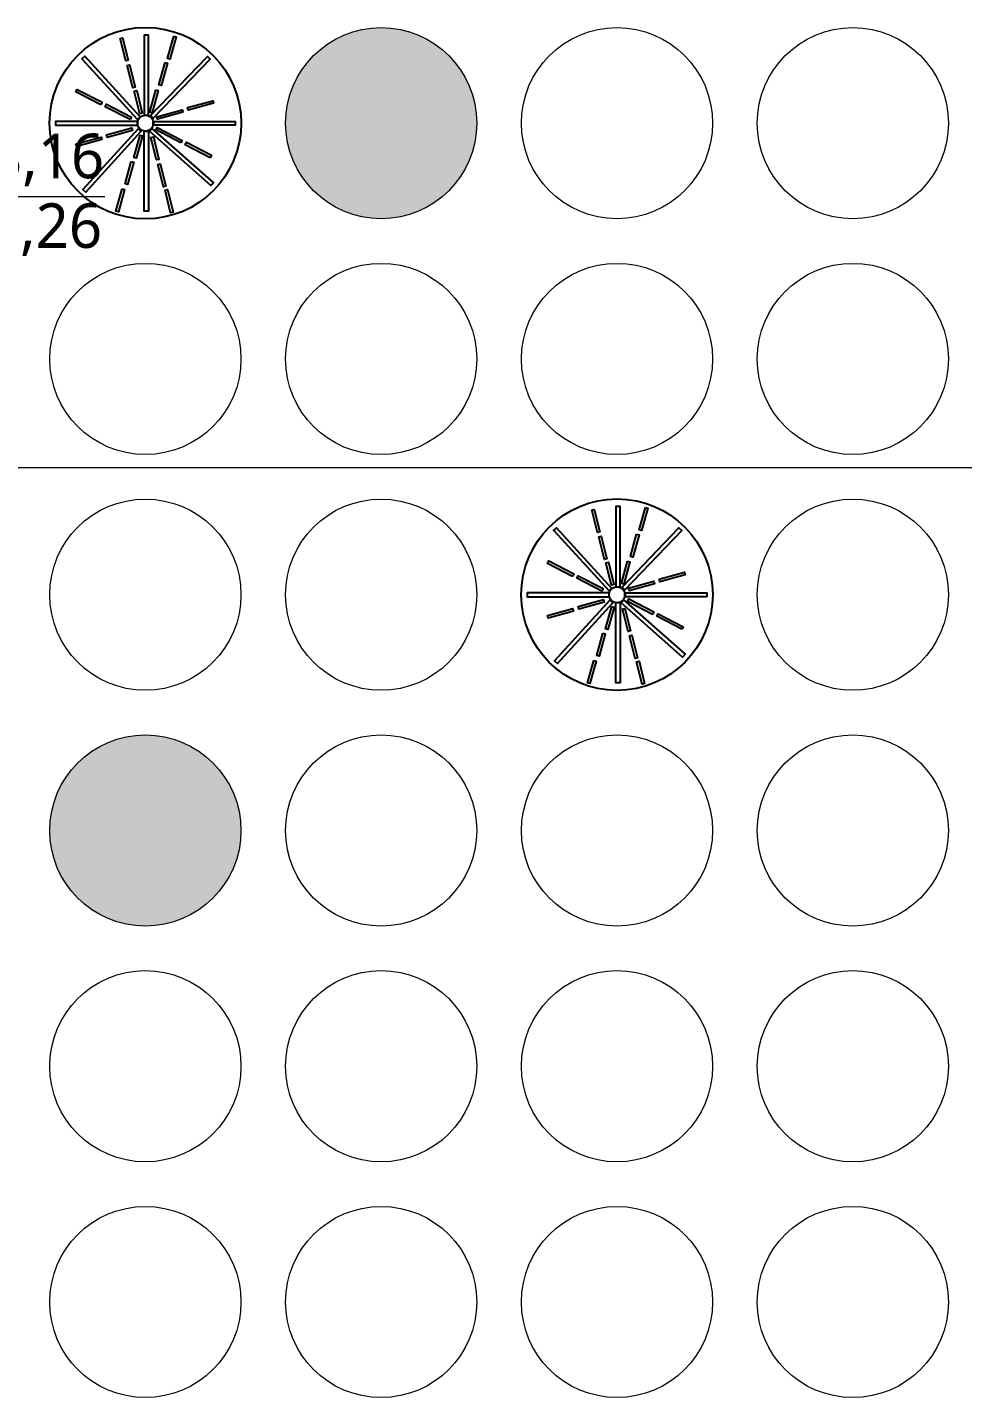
# Model space of a CAD drawing. Header units: millimetres. Extents: x 809 to 8159, y 33 to 4533.
# Drawn here: x 5697.3 to 5990.7, y 2030.9 to 2460.9 of the extents above; entities that cross this region are included whole.
import ezdxf

# ---------------------------------------------------------------- set-up
doc = ezdxf.new("R2010")
doc.units = ezdxf.units.MM
doc.layers.add('03 MENFEZ', color=3, linetype='Continuous')
for name, color, linetype, lineweight in [('AHŞAP KONFERANS SALONU TAVAN', 6, 'Continuous', 0), ('AYDINLATMA', 61, 'Continuous', 0), ('cevre kotlar', 6, 'Continuous', 0), ('MERDIVEN', 4, 'Continuous', 0)]:
    doc.layers.add(name, color=color, linetype=linetype, lineweight=lineweight)
doc.styles.get("Standard").update_dxf_attribs({"font": 'arial.ttf'})

# ---------------------------------------------------------------- blocks, each defined once
blk = doc.blocks.new('RTHRTHRTRTHRHRTH')
at = {"layer": 'AHŞAP KONFERANS SALONU TAVAN'}
for centre in [(40289.25, -6176.73), (40363.25, -6176.73), (40141.25, -6250.73), (40215.25, -6250.73), (40289.25, -6250.73), (40363.25, -6250.73), (40141.25, -6324.73), (40215.25, -6324.73), (40363.25, -6324.73), (40215.25, -6398.73), (40289.25, -6398.73), (40363.25, -6398.73), (40141.25, -6472.73), (40215.25, -6472.73), (40289.25, -6472.73), (40363.25, -6472.73), (40141.25, -6546.73), (40215.25, -6546.73), (40289.25, -6546.73), (40363.25, -6546.73)]:
    blk.add_circle(centre, 30, dxfattribs=at)
blk = doc.blocks.new('errrgregyttyjtj')
at = {"layer": '03 MENFEZ'}
for points in [[(38853.42, -2611.53), (38854.17, -2611.34), (38855.94, -2618.41), (38855.19, -2618.59)], [(38860.88, -2635.67), (38862.29, -2635.67), (38862.29, -2610.47), (38860.88, -2610.47)], [(38870.2, -2610.8), (38870.95, -2611.01), (38868.99, -2618.02), (38868.24, -2617.81)], [(38859.68, -2636.14), (38842.3, -2617.11), (38841.41, -2617.92), (38858.79, -2636.96)], [(38862.88, -2635.76), (38880.75, -2617.19), (38881.62, -2618.03), (38863.75, -2636.6)], [(38855.57, -2619.98), (38856.31, -2619.79), (38858.08, -2626.86), (38857.33, -2627.04)], [(38867.46, -2619.12), (38868.21, -2619.33), (38866.25, -2626.34), (38865.5, -2626.13)], [(38847.33, -2632.37), (38839.5, -2628.31), (38839.92, -2627.52), (38847.74, -2631.57)], [(38857.83, -2628.09), (38858.58, -2627.9), (38860.34, -2634.96), (38859.59, -2635.15)], [(38864.62, -2627.65), (38865.36, -2627.86), (38863.4, -2634.87), (38862.66, -2634.66)], [(38874.55, -2633.25), (38882.44, -2631.07), (38882.66, -2631.88), (38874.77, -2634.05)], [(38856.52, -2637.02), (38848.7, -2632.97), (38849.11, -2632.17), (38856.93, -2636.23)], [(38864.93, -2636.1), (38872.82, -2633.93), (38873.04, -2634.73), (38865.15, -2636.91)], [(38858.88, -2637.57), (38833.1, -2637.57), (38833.1, -2638.78), (38858.88, -2638.78)], [(38859.05, -2639.86), (38841.71, -2658.93), (38842.6, -2659.74), (38859.94, -2640.67)], [(38849.14, -2641.82), (38857.03, -2639.64), (38857.25, -2640.45), (38849.36, -2642.62)], [(38863.37, -2639.77), (38882.69, -2656.84), (38881.89, -2657.74), (38862.57, -2640.68)], [(38863.75, -2637.57), (38889.52, -2637.57), (38889.52, -2638.78), (38863.75, -2638.78)], [(38872.46, -2644.31), (38864.64, -2640.26), (38865.05, -2639.47), (38872.87, -2643.52)], [(38839.52, -2644.67), (38847.41, -2642.5), (38847.64, -2643.3), (38839.74, -2645.48)], [(38859.63, -2641.88), (38860.37, -2642.09), (38858.41, -2649.1), (38857.66, -2648.89)], [(38860.88, -2640.6), (38862.29, -2640.6), (38862.29, -2665.8), (38860.88, -2665.8)], [(38863.05, -2642.61), (38863.8, -2642.42), (38865.56, -2649.49), (38864.82, -2649.67)], [(38881.65, -2648.97), (38873.83, -2644.91), (38874.24, -2644.12), (38882.06, -2648.17)], [(38856.89, -2650.2), (38857.63, -2650.41), (38855.67, -2657.42), (38854.92, -2657.21)], [(38865.19, -2651.06), (38865.94, -2650.87), (38867.71, -2657.94), (38866.96, -2658.12)], [(38854.04, -2658.73), (38854.78, -2658.94), (38852.82, -2665.95), (38852.08, -2665.74)], [(38867.46, -2659.17), (38868.21, -2658.98), (38869.97, -2666.04), (38869.22, -2666.23)], [(39001.42, -2759.53), (39002.17, -2759.34), (39003.94, -2766.41), (39003.19, -2766.59)], [(39008.88, -2783.67), (39010.29, -2783.67), (39010.29, -2758.47), (39008.88, -2758.47)], [(39018.2, -2758.8), (39018.95, -2759.01), (39016.99, -2766.02), (39016.24, -2765.81)], [(39007.68, -2784.14), (38990.3, -2765.11), (38989.41, -2765.92), (39006.79, -2784.96)], [(39010.88, -2783.76), (39028.75, -2765.19), (39029.62, -2766.03), (39011.75, -2784.6)], [(39003.57, -2767.98), (39004.31, -2767.79), (39006.08, -2774.86), (39005.33, -2775.04)], [(39015.46, -2767.12), (39016.21, -2767.33), (39014.25, -2774.34), (39013.5, -2774.13)], [(38995.33, -2780.37), (38987.5, -2776.31), (38987.92, -2775.52), (38995.74, -2779.57)], [(39005.83, -2776.09), (39006.58, -2775.9), (39008.34, -2782.96), (39007.59, -2783.15)], [(39012.62, -2775.65), (39013.36, -2775.86), (39011.4, -2782.87), (39010.66, -2782.66)], [(39004.52, -2785.02), (38996.7, -2780.97), (38997.11, -2780.17), (39004.93, -2784.23)], [(39012.93, -2784.1), (39020.82, -2781.93), (39021.04, -2782.73), (39013.15, -2784.91)], [(39022.55, -2781.25), (39030.44, -2779.07), (39030.66, -2779.88), (39022.77, -2782.05)], [(39006.88, -2785.57), (38981.1, -2785.57), (38981.1, -2786.78), (39006.88, -2786.78)], [(39011.75, -2785.57), (39037.52, -2785.57), (39037.52, -2786.78), (39011.75, -2786.78)], [(38987.52, -2792.67), (38995.41, -2790.5), (38995.64, -2791.3), (38987.74, -2793.48)], [(39007.05, -2787.86), (38989.71, -2806.93), (38990.6, -2807.74), (39007.94, -2788.67)], [(38997.14, -2789.82), (39005.03, -2787.64), (39005.25, -2788.45), (38997.36, -2790.62)], [(39007.63, -2789.88), (39008.37, -2790.09), (39006.41, -2797.1), (39005.66, -2796.89)], [(39008.88, -2788.6), (39010.29, -2788.6), (39010.29, -2813.8), (39008.88, -2813.8)], [(39011.37, -2787.77), (39030.69, -2804.84), (39029.89, -2805.74), (39010.57, -2788.68)], [(39011.05, -2790.61), (39011.8, -2790.42), (39013.56, -2797.49), (39012.82, -2797.67)], [(39020.46, -2792.31), (39012.64, -2788.26), (39013.05, -2787.47), (39020.87, -2791.52)], [(39029.65, -2796.97), (39021.83, -2792.91), (39022.24, -2792.12), (39030.06, -2796.17)], [(39004.89, -2798.2), (39005.63, -2798.41), (39003.67, -2805.42), (39002.92, -2805.21)], [(39013.19, -2799.06), (39013.94, -2798.87), (39015.71, -2805.94), (39014.96, -2806.12)], [(39002.04, -2806.73), (39002.78, -2806.94), (39000.82, -2813.95), (39000.08, -2813.74)], [(39015.46, -2807.17), (39016.21, -2806.98), (39017.97, -2814.04), (39017.22, -2814.23)]]:
    blk.add_lwpolyline(points, close=True, dxfattribs=at)
for centre, radius in [((38861.31, -2638.13), 30.05), ((38861.31, -2638.13), 2.5), ((39009.31, -2786.13), 30.05), ((39009.31, -2786.13), 2.5)]:
    blk.add_circle(centre, radius, dxfattribs=at)
blk = doc.blocks.new('AYDINLATMA ARMATÜR')
at = {"layer": 'AYDINLATMA'}
h = blk.add_hatch(color=256, dxfattribs=at)
h.dxf.hatch_style = 1
edge = h.paths.add_edge_path()
edge.add_arc((37838.26, -6234.41), 30, 0, 360)
blk.add_circle((37838.26, -6234.41), 30, dxfattribs=at)
blk = doc.blocks.new('ERGYTHTYJTTTYJTYJ')
at = {"layer": 'AYDINLATMA'}
for p in [(-74, 74), (-148, -148)]:
    blk.add_blockref('AYDINLATMA ARMATÜR', p, dxfattribs=at)

msp = doc.modelspace()

# ---------------------------------------------------------------- linework, layer by layer
at = {"layer": 'cevre kotlar'}
msp.add_line((5674.05, 2407.81), (5721.62, 2407.81), dxfattribs=at)
at = {"layer": 'MERDIVEN'}
msp.add_line((5591.98, 2322.75), (6773.63, 2322.75), dxfattribs=at)

# ---------------------------------------------------------------- block references
at = {"layer": '03 MENFEZ'}
msp.add_blockref('errrgregyttyjtj', (-33127, 5068.99), dxfattribs=at)
at = {"layer": 'AHŞAP KONFERANS SALONU TAVAN'}
msp.add_blockref('RTHRTHRTRTHRHRTH', (-34406.95, 8607.59), dxfattribs=at)
at = {"layer": 'AYDINLATMA'}
msp.add_blockref('ERGYTHTYJTTTYJTYJ', (-31955.96, 8591.27), dxfattribs=at)

# ---------------------------------------------------------------- texts
at = {"layer": 'cevre kotlar', "char_height": 14, "attachment_point": 1, "rotation": 0.0098}
for s, insert in [('{\\fTrebuchet MS|b0|i0|c162|p34;-8,16}', (5679.34, 2427.55)), ('{\\fTrebuchet MS|b0|i0|c162|p34;-8,26}', (5678.67, 2405.7))]:
    msp.add_mtext_dynamic_manual_height_columns(s, width=411.2284, gutter_width=1, heights=[0], dxfattribs=dict(at, insert=insert))

doc.saveas('drawing.dxf')
